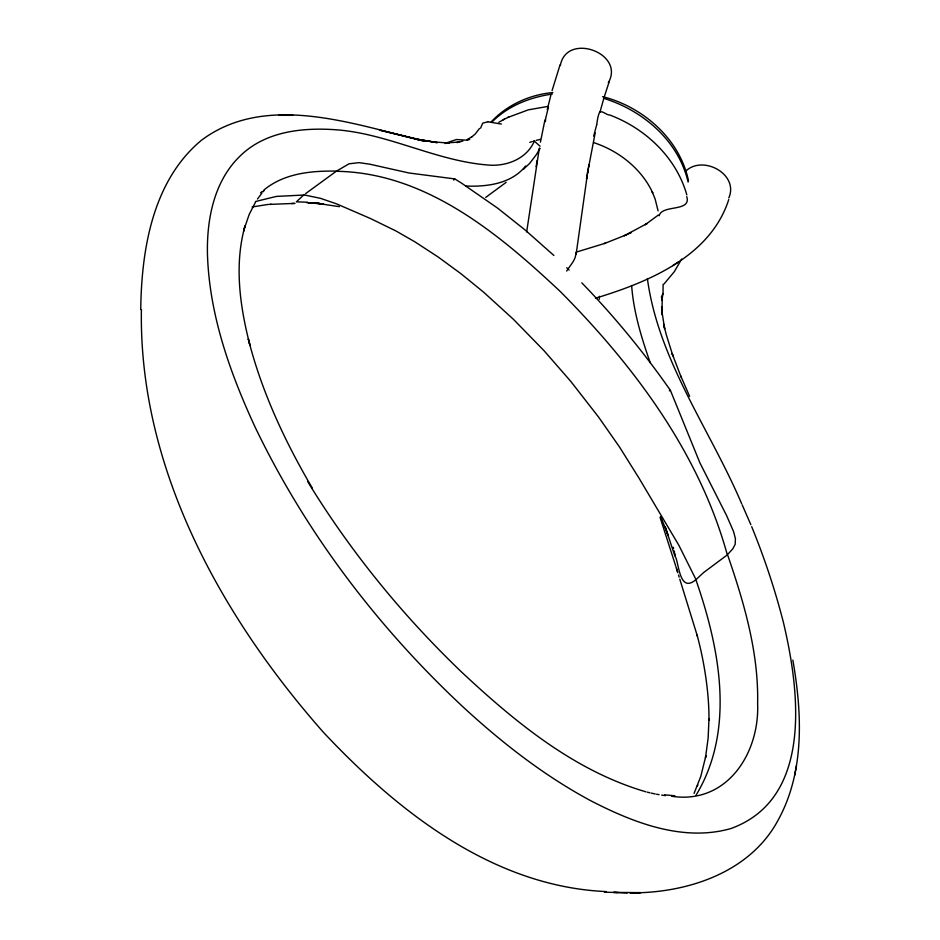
<?xml version="1.0" encoding="UTF-8"?>
<svg xmlns="http://www.w3.org/2000/svg" width="940" height="940" viewBox="0 0 940 940"><rect width="100%" height="100%" fill="white"/><g stroke="black" fill="none" stroke-linecap="round" stroke-linejoin="round"><path stroke-width="1.41" d="M708.971 718.677L708.96 720.31C709.265 693.791 704.342 662.03 697.363 636.11M708.971 719.065L708.137 738.159L705.505 757.616L705.87 755.666L705.646 756.888M599.92 112.33L603.515 99.44M566.691 271.061C569.957 265.421 576.232 259.722 575.809 252.895M140.742 309.53C141.47 249.476 152.691 180.645 201.501 140.213C266.373 91.791 354.756 124.632 424.234 141.118L379.502 130.108L419.346 139.531L437.264 142.668L415.269 138.991L432.964 141.846L449.238 143.091L445.678 142.998L459.507 141.987L456.816 142.539L462.832 141.082M141.4 309.589C138.709 468.061 221.076 616.358 323.442 732.331C398.008 811.784 493.336 886.773 606.418 891.59M599.285 299.226L599.426 296.312M545.4 121.66L545.67 118.687M661.607 306.769L661.971 314.665L662.242 296.77L661.842 300.389L662.923 294.079M576.103 254.364L587.876 170.892L586.548 178.823L586.83 177.143M526.67 231.886L539.337 148.085M545.764 117.994L548.478 106.89M596.747 124.573L593.681 136.077M596.783 124.291C597.323 120.708 597.711 117.065 599.003 113.658C600.167 108.335 606.77 115.561 609.707 114.997C645.451 128.404 676.342 157.579 686.811 194.897M536.106 166.697L537.175 160.341M627.262 893L613.585 892.377L640.481 892.636L630 892.883C686.247 893.27 749.356 873.143 777.732 820.832C804.922 772.104 802.137 713.284 792.843 660.091M588.64 166.521L588.934 164.782L587.594 172.608L595.185 132.881M480.587 128.134L482.749 123.128L487.884 121.8M560.334 65.506C566.374 31.76 625.464 53.016 608.321 82.744M794.664 775.383L796.415 765.771M705.74 756.383L700.77 776.452L694.073 793.395M540.429 142.163L544.942 119.897M663.041 293.445L663.1 284.374M663.017 293.562L661.325 297.122M547.268 109.581L550.875 95.105M659.175 215.777L659.398 214.99M243.836 230.276L243.578 231.252L245.046 225.859C233.989 265.045 240.006 306.722 249.993 345.45L248.301 338.894C261.59 391.592 284.82 441.306 312.256 488.024M244.165 229.031L249.229 214.355L255.633 201.9M552.097 90.534L560.064 64.837M604.185 97.137L609.038 82.215M728.747 199.574C710.428 256.749 647.942 282.247 595.49 298.215M697.339 786.087L697.821 784.9M659.469 214.802C663.511 204.755 691.464 211.864 686.752 196.636M728.806 197.952C739.228 174.206 702.732 154.43 685.53 171.315M681.664 259.052L674.297 271.707L663.957 284.056M533.779 140.73L534.331 141.118C526.588 159.307 505.52 167.038 486.779 164.911C434.926 160.529 387.785 133.492 335.791 129.755C302.21 127.405 265.245 131.341 240.064 156.064C214.085 181.079 206.718 219.091 207.446 253.835C209.209 314.43 229.912 372.722 255.163 427.207C306.029 533.109 378.444 628.237 464.372 708.161C502.982 743.599 544.742 776.064 591.037 800.88C633.302 822.664 683.016 842.181 730.897 828.551C813.699 798.542 799.376 689.619 783.337 622.116C775.007 589.627 764.361 557.714 751.683 526.659M479.506 128.451L475.147 134.138L471.011 137.499M696.093 795.134C735.726 729.452 719.582 647.836 695.87 579.698M257.466 199.033L261.837 193.194M553.883 255.469L525.178 230.042L497.577 208.104L461.305 182.971L454.702 178.858L453.644 180.081M525.601 165.992C511.619 183.793 486.92 186.942 465.805 186.026M539.278 149.272L539.971 148.332L536.658 154.219L529.69 163.372L523.274 169.4M262.965 191.866L264.105 190.573M491.127 121.977C506.836 104.963 529.913 94.552 552.837 92.567M491.585 122.435C507.788 105.938 529.772 97.255 552.332 94.059M260.58 192.829L262.26 191.372M658.282 215.084L645.228 224.707L647.108 223.497L624.313 235.74L631.222 232.509L629.248 233.437M304.137 194.557L296.37 201.853L307.545 202.218M263.964 189.951C284.197 173.266 311.257 170.68 336.497 171.127L349.057 163.795L359.092 162.643L369.984 164.242L409.041 172.995L453.585 178.764M445.125 143.585L446.03 142.868M506.155 182.337L485.721 197.412M672.758 265.632L679.056 261.59M305.594 193.628L336.214 171.292C425.479 172.513 498.412 233.425 560.24 291.471C633.936 365.613 699.16 452.728 727.325 554.882L703.696 572.495L696.011 579.616L678.915 545.376L639.235 478.507L619.625 447.205L598.721 417.266L570.815 381.429L544.213 350.89L513.311 319.201L483.654 292.211L461.188 273.892L438.287 257.09L414.987 241.897L396.151 231.076L370.572 218.574L336.59 203.874L320.446 198.328L303.69 194.827M471.939 136.817L467.156 139.531M695.682 579.816C680.349 592.776 679.091 566.632 675.872 557.643M498.835 122.259L504.404 119.169M447.287 142.61L456.429 139.519L468.12 140.283M507.776 117.477L528.268 109.862L547.996 106.396M503.229 119.768L508.916 116.901M626.263 234.836L604.514 243.507L605.477 243.19L576.185 252.143M669.351 390.829L670.432 390.441L699.948 462.938L726.632 515.649L733.529 531.476L735.421 538.632L735.162 544.319L732.754 548.889L727.513 554.624C744.069 602.634 758.733 652.442 757.628 703.696C759.626 753.21 726.996 804.652 671.712 796.274M255.445 201.536L276.372 196.413L303.385 195.062M529.808 142.34L532.31 141.494M536.153 140.389L540.394 139.379M252.12 206.953L267.971 204.462L294.302 203.416M271.108 204.238L270.485 204.274M291.482 203.557L294.995 203.381M308.825 202.97L309.707 202.958M309.542 202.958L310.423 202.946M310.247 202.958L311.14 202.946M310.964 202.946L318.895 202.958M311.669 202.946L312.386 202.946M488.036 121.8L501.408 124.068M604.443 892.178L617.933 892.553M306.887 202.746L323.478 203.957L316.04 203.193L339.399 206.659M674.92 795.781L664.662 794.852M454.702 178.858L453.726 178.776M661.701 795.111L665.496 795.628M656.531 794.218L659.116 794.664M651.255 793.125L655.215 793.948M647.225 792.138L649.916 792.796M645.874 791.809C574.411 770.918 515.355 722.237 461.787 672.241C402.59 615.512 350.291 551.439 307.58 481.409M468.555 139.214L469.706 139.543M602.622 96.632C643.019 106.831 679.902 139.085 688.503 180.868M603.515 98.265C642.984 110.391 678.504 140.695 688.104 182.054M594.104 142.763C618.661 150.835 641.55 168.695 652.724 192.864L652.16 191.666L655.192 199.245L658.07 210.854M534.331 141.118L540.065 146.252M566.761 267.759L569.088 270.05M581.801 282.846C614.196 316.228 643.806 352.288 670.432 390.441M741.672 503.746C709.947 429.134 658.352 360.49 647.39 278.546M742.201 504.909L750.86 524.708M680.584 375.659L689.619 396.316M660.726 516.612L668.305 535.882L665.097 526.576L675.155 556.762M681.148 377.14L672.1 353.475L672.923 355.919L666.202 334.405L663.687 324.241L664.627 328.636L661.772 310.517M650.28 362.899C641.503 337.848 633.572 312.115 631.633 285.502M660.033 517.259L675.566 565.551M675.884 566.562L676.835 569.616M676.506 568.582L676.918 569.875M677.235 570.909L677.799 572.73M677.152 570.651L677.482 571.696M679.15 577.113L678.516 575.045M679.784 579.169L697.198 635.499M697.116 635.193L697.433 636.415M675.402 555.763L674.803 553.331M673.298 547.245L673.604 548.455M674.203 550.899L674.497 552.121M292.692 115.303L279.062 115.315L292.692 115.303"/></g></svg>
